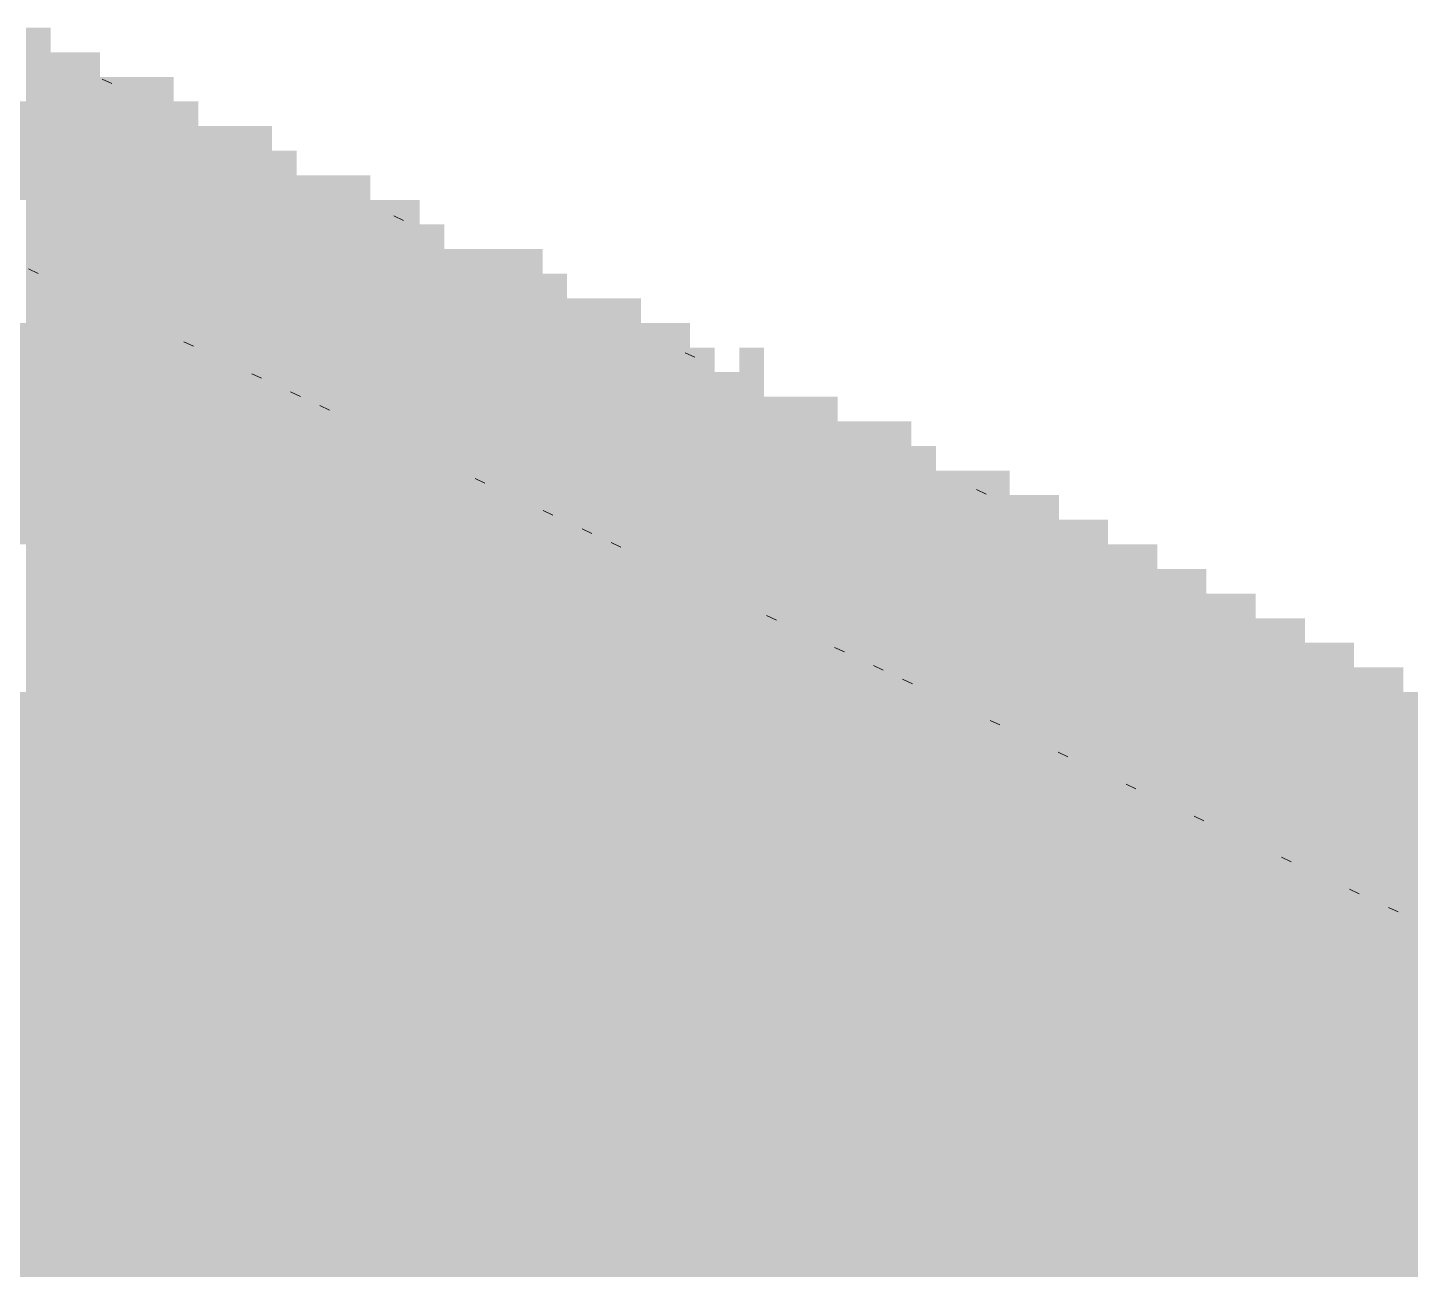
# Model space of a CAD drawing. Header units: millimetres. Extents: x 5 to 1315, y 5 to 292.
# Drawn here: x 1208.52 to 1213.94, y 95.29 to 100.16 of the extents above; entities that cross this region are included whole.
import ezdxf

# ---------------------------------------------------------------- set-up
doc = ezdxf.new("R2010")
doc.units = ezdxf.units.MM
doc.layers.add('EXISTING', color=7, linetype='Continuous')
doc.layers.add('IMAGES', color=7, linetype='Continuous')

# ---------------------------------------------------------------- blocks, each defined once
blk = doc.blocks.new('SHEET_03')
at = {"layer": 'EXISTING', "color": 250, "lineweight": 9}
for p, q in [((308.8471, 99.9405), (308.809, 99.9583)), ((309.9891, 99.4043), (309.9511, 99.4222)), ((308.5195, 99.2148), (308.5576, 99.1969)), ((309.1286, 98.9288), (309.1667, 98.911)), ((311.1312, 98.8682), (311.0931, 98.886)), ((309.3951, 98.8037), (309.4332, 98.7859)), ((309.5474, 98.7323), (309.5854, 98.7144)), ((309.6616, 98.6786), (309.6996, 98.6608)), ((310.2706, 98.3927), (310.3087, 98.3748)), ((312.2732, 98.332), (312.2351, 98.3499)), ((310.5371, 98.2676), (310.5752, 98.2497)), ((310.6894, 98.1961), (310.7275, 98.1782)), ((310.8036, 98.1425), (310.8417, 98.1246)), ((311.4127, 97.8566), (311.4507, 97.8387)), ((311.6791, 97.7315), (311.7172, 97.7136)), ((311.8314, 97.66), (311.8695, 97.6421)), ((311.9456, 97.6063), (311.9837, 97.5885)), ((312.2882, 97.4455), (312.3263, 97.4276)), ((312.5547, 97.3204), (312.5928, 97.3025)), ((312.8212, 97.1953), (312.8592, 97.1774)), ((313.0876, 97.0702), (313.1257, 97.0523)), ((313.4303, 96.9094), (313.4683, 96.8915)), ((313.6967, 96.7843), (313.7348, 96.7664)), ((313.849, 96.7128), (313.8871, 96.6949))]:
    blk.add_line(p, q, dxfattribs=at)
at = {"layer": 'IMAGES', "color": 7}
for points in [[(308.5109, 100.0632), (308.6073, 100.0632), (308.5109, 100.1596), (308.6073, 100.1596)], [(308.5109, 99.9668), (308.6073, 99.9668), (308.5109, 100.0632), (308.6073, 100.0632)], [(308.6073, 99.9668), (308.8, 99.9668), (308.6073, 100.0632), (308.8, 100.0632)], [(308.5109, 99.8704), (308.6073, 99.8704), (308.5109, 99.9668), (308.6073, 99.9668)], [(308.6073, 99.8704), (308.8, 99.8704), (308.6073, 99.9668), (308.8, 99.9668)], [(308.8, 99.8704), (308.8964, 99.8704), (308.8, 99.9668), (308.8964, 99.9668)], [(308.8964, 99.8704), (309.0891, 99.8704), (308.8964, 99.9668), (309.0891, 99.9668)], [(307.5473, 99.774), (308.8, 99.774), (307.5473, 99.8704), (308.8, 99.8704)], [(308.8, 99.774), (308.8964, 99.774), (308.8, 99.8704), (308.8964, 99.8704)], [(308.8964, 99.774), (308.9927, 99.774), (308.8964, 99.8704), (308.9927, 99.8704)], [(308.9927, 99.774), (309.0891, 99.774), (308.9927, 99.8704), (309.0891, 99.8704)], [(309.0891, 99.774), (309.1855, 99.774), (309.0891, 99.8704), (309.1855, 99.8704)], [(307.8364, 99.6776), (308.8964, 99.6776), (307.8364, 99.774), (308.8964, 99.774)], [(308.8964, 99.6776), (308.9927, 99.6776), (308.8964, 99.774), (308.9927, 99.774)], [(308.9927, 99.6776), (309.1855, 99.6776), (308.9927, 99.774), (309.1855, 99.774)], [(309.1855, 99.6776), (309.2818, 99.6776), (309.1855, 99.774), (309.2818, 99.774)], [(309.2818, 99.6776), (309.3782, 99.6776), (309.2818, 99.774), (309.3782, 99.774)], [(309.3782, 99.6776), (309.4745, 99.6776), (309.3782, 99.774), (309.4745, 99.774)], [(308.0291, 99.5812), (309.1855, 99.5812), (308.0291, 99.6776), (309.1855, 99.6776)], [(309.1855, 99.5812), (309.2818, 99.5812), (309.1855, 99.6776), (309.2818, 99.6776)], [(309.2818, 99.5812), (309.3782, 99.5812), (309.2818, 99.6776), (309.3782, 99.6776)], [(309.3782, 99.5812), (309.4745, 99.5812), (309.3782, 99.6776), (309.4745, 99.6776)], [(309.4745, 99.5812), (309.5709, 99.5812), (309.4745, 99.6776), (309.5709, 99.6776)], [(308.1255, 99.4848), (309.3782, 99.4848), (308.1255, 99.5812), (309.3782, 99.5812)], [(309.3782, 99.4848), (309.4745, 99.4848), (309.3782, 99.5812), (309.4745, 99.5812)], [(309.4745, 99.4848), (309.5709, 99.4848), (309.4745, 99.5812), (309.5709, 99.5812)], [(309.5709, 99.4848), (309.6673, 99.4848), (309.5709, 99.5812), (309.6673, 99.5812)], [(309.6673, 99.4848), (309.7636, 99.4848), (309.6673, 99.5812), (309.7636, 99.5812)], [(309.7636, 99.4848), (309.86, 99.4848), (309.7636, 99.5812), (309.86, 99.5812)], [(308.5109, 99.3884), (309.5709, 99.3884), (308.5109, 99.4848), (309.5709, 99.4848)], [(309.5709, 99.3884), (309.6673, 99.3884), (309.5709, 99.4848), (309.6673, 99.4848)], [(309.6673, 99.3884), (309.7636, 99.3884), (309.6673, 99.4848), (309.7636, 99.4848)], [(309.7636, 99.3884), (309.86, 99.3884), (309.7636, 99.4848), (309.86, 99.4848)], [(309.86, 99.3884), (309.9564, 99.3884), (309.86, 99.4848), (309.9564, 99.4848)], [(309.9564, 99.3884), (310.0527, 99.3884), (309.9564, 99.4848), (310.0527, 99.4848)], [(308.5109, 99.292), (308.6073, 99.292), (308.5109, 99.3884), (308.6073, 99.3884)], [(308.6073, 99.292), (309.7636, 99.292), (308.6073, 99.3884), (309.7636, 99.3884)], [(309.7636, 99.292), (309.86, 99.292), (309.7636, 99.3884), (309.86, 99.3884)], [(309.86, 99.292), (309.9564, 99.292), (309.86, 99.3884), (309.9564, 99.3884)], [(309.9564, 99.292), (310.0527, 99.292), (309.9564, 99.3884), (310.0527, 99.3884)], [(310.0527, 99.292), (310.1491, 99.292), (310.0527, 99.3884), (310.1491, 99.3884)], [(308.5109, 99.1956), (308.6073, 99.1956), (308.5109, 99.292), (308.6073, 99.292)], [(308.6073, 99.1956), (308.7036, 99.1956), (308.6073, 99.292), (308.7036, 99.292)], [(308.7036, 99.1956), (308.8, 99.1956), (308.7036, 99.292), (308.8, 99.292)], [(308.8, 99.1956), (309.9564, 99.1956), (308.8, 99.292), (309.9564, 99.292)], [(309.9564, 99.1956), (310.0527, 99.1956), (309.9564, 99.292), (310.0527, 99.292)], [(310.0527, 99.1956), (310.2455, 99.1956), (310.0527, 99.292), (310.2455, 99.292)], [(310.2455, 99.1956), (310.5345, 99.1956), (310.2455, 99.292), (310.5345, 99.292)], [(308.5109, 99.0992), (308.7036, 99.0992), (308.5109, 99.1956), (308.7036, 99.1956)], [(308.7036, 99.0992), (308.8, 99.0992), (308.7036, 99.1956), (308.8, 99.1956)], [(308.8, 99.0992), (308.8964, 99.0992), (308.8, 99.1956), (308.8964, 99.1956)], [(308.8964, 99.0992), (308.9927, 99.0992), (308.8964, 99.1956), (308.9927, 99.1956)], [(308.9927, 99.0992), (309.0891, 99.0992), (308.9927, 99.1956), (309.0891, 99.1956)], [(309.0891, 99.0992), (310.2455, 99.0992), (309.0891, 99.1956), (310.2455, 99.1956)], [(310.2455, 99.0992), (310.3418, 99.0992), (310.2455, 99.1956), (310.3418, 99.1956)], [(310.3418, 99.0992), (310.4382, 99.0992), (310.3418, 99.1956), (310.4382, 99.1956)], [(310.4382, 99.0992), (310.5345, 99.0992), (310.4382, 99.1956), (310.5345, 99.1956)], [(310.5345, 99.0992), (310.6309, 99.0992), (310.5345, 99.1956), (310.6309, 99.1956)], [(308.5109, 99.0028), (308.6073, 99.0028), (308.5109, 99.0992), (308.6073, 99.0992)], [(308.6073, 99.0028), (308.7036, 99.0028), (308.6073, 99.0992), (308.7036, 99.0992)], [(308.7036, 99.0028), (308.8, 99.0028), (308.7036, 99.0992), (308.8, 99.0992)], [(308.8, 99.0028), (308.8964, 99.0028), (308.8, 99.0992), (308.8964, 99.0992)], [(308.8964, 98.9064), (308.9927, 98.9064), (308.8964, 99.0992), (308.9927, 99.0992)], [(308.9927, 99.0028), (309.0891, 99.0028), (308.9927, 99.0992), (309.0891, 99.0992)], [(309.0891, 99.0028), (309.1855, 99.0028), (309.0891, 99.0992), (309.1855, 99.0992)], [(309.1855, 99.0028), (310.4382, 99.0028), (309.1855, 99.0992), (310.4382, 99.0992)], [(310.4382, 99.0028), (310.5345, 99.0028), (310.4382, 99.0992), (310.5345, 99.0992)], [(310.5345, 99.0028), (310.6309, 99.0028), (310.5345, 99.0992), (310.6309, 99.0992)], [(310.6309, 99.0028), (310.7273, 99.0028), (310.6309, 99.0992), (310.7273, 99.0992)], [(310.7273, 99.0028), (310.8236, 99.0028), (310.7273, 99.0992), (310.8236, 99.0992)], [(310.8236, 99.0028), (310.92, 99.0028), (310.8236, 99.0992), (310.92, 99.0992)], [(306.68, 98.9064), (308.8, 98.9064), (306.68, 99.0028), (308.8, 99.0028)], [(308.8, 98.9064), (308.8964, 98.9064), (308.8, 99.0028), (308.8964, 99.0028)], [(308.9927, 98.9064), (309.0891, 98.9064), (308.9927, 99.0028), (309.0891, 99.0028)], [(309.0891, 98.9064), (309.1855, 98.9064), (309.0891, 99.0028), (309.1855, 99.0028)], [(309.1855, 98.9064), (309.2818, 98.9064), (309.1855, 99.0028), (309.2818, 99.0028)], [(309.2818, 98.9064), (309.3782, 98.9064), (309.2818, 99.0028), (309.3782, 99.0028)], [(309.3782, 98.9064), (309.4745, 98.9064), (309.3782, 99.0028), (309.4745, 99.0028)], [(309.4745, 98.9064), (310.6309, 98.9064), (309.4745, 99.0028), (310.6309, 99.0028)], [(310.6309, 98.9064), (310.8236, 98.9064), (310.6309, 99.0028), (310.8236, 99.0028)], [(310.8236, 98.9064), (310.92, 98.9064), (310.8236, 99.0028), (310.92, 99.0028)], [(310.92, 98.9064), (311.0164, 98.9064), (310.92, 99.0028), (311.0164, 99.0028)], [(311.0164, 98.9064), (311.1127, 98.9064), (311.0164, 99.0028), (311.1127, 99.0028)], [(306.8727, 98.81), (308.9927, 98.81), (306.8727, 98.9064), (308.9927, 98.9064)], [(308.9927, 98.81), (309.0891, 98.81), (308.9927, 98.9064), (309.0891, 98.9064)], [(309.0891, 98.81), (309.1855, 98.81), (309.0891, 98.9064), (309.1855, 98.9064)], [(309.1855, 98.81), (309.2818, 98.81), (309.1855, 98.9064), (309.2818, 98.9064)], [(309.2818, 98.81), (309.4745, 98.81), (309.2818, 98.9064), (309.4745, 98.9064)], [(309.4745, 98.81), (309.6673, 98.81), (309.4745, 98.9064), (309.6673, 98.9064)], [(309.6673, 98.81), (310.8236, 98.81), (309.6673, 98.9064), (310.8236, 98.9064)], [(310.8236, 98.81), (310.92, 98.81), (310.8236, 98.9064), (310.92, 98.9064)], [(310.92, 98.81), (311.1127, 98.81), (310.92, 98.9064), (311.1127, 98.9064)], [(311.1127, 98.81), (311.2091, 98.81), (311.1127, 98.9064), (311.2091, 98.9064)], [(311.3055, 98.81), (311.4018, 98.81), (311.3055, 98.9064), (311.4018, 98.9064)], [(307.1618, 98.7136), (309.2818, 98.7136), (307.1618, 98.81), (309.2818, 98.81)], [(309.2818, 98.7136), (309.3782, 98.7136), (309.2818, 98.81), (309.3782, 98.81)], [(309.3782, 98.7136), (309.4745, 98.7136), (309.3782, 98.81), (309.4745, 98.81)], [(309.4745, 98.6172), (309.5709, 98.6172), (309.4745, 98.81), (309.5709, 98.81)], [(309.5709, 98.7136), (309.6673, 98.7136), (309.5709, 98.81), (309.6673, 98.81)], [(309.6673, 98.7136), (309.7636, 98.7136), (309.6673, 98.81), (309.7636, 98.81)], [(309.7636, 98.7136), (309.86, 98.7136), (309.7636, 98.81), (309.86, 98.81)], [(309.86, 98.7136), (310.92, 98.7136), (309.86, 98.81), (310.92, 98.81)], [(310.92, 98.7136), (311.0164, 98.7136), (310.92, 98.81), (311.0164, 98.81)], [(311.0164, 98.7136), (311.1127, 98.7136), (311.0164, 98.81), (311.1127, 98.81)], [(311.1127, 98.7136), (311.3055, 98.7136), (311.1127, 98.81), (311.3055, 98.81)], [(311.3055, 98.7136), (311.4018, 98.7136), (311.3055, 98.81), (311.4018, 98.81)], [(307.3545, 98.6172), (309.3782, 98.6172), (307.3545, 98.7136), (309.3782, 98.7136)], [(309.3782, 98.6172), (309.4745, 98.6172), (309.3782, 98.7136), (309.4745, 98.7136)], [(309.5709, 98.6172), (309.6673, 98.6172), (309.5709, 98.7136), (309.6673, 98.7136)], [(309.6673, 98.5208), (309.7636, 98.5208), (309.6673, 98.7136), (309.7636, 98.7136)], [(309.7636, 98.6172), (309.86, 98.6172), (309.7636, 98.7136), (309.86, 98.7136)], [(309.86, 98.6172), (309.9564, 98.6172), (309.86, 98.7136), (309.9564, 98.7136)], [(309.9564, 98.6172), (310.0527, 98.6172), (309.9564, 98.7136), (310.0527, 98.7136)], [(310.0527, 98.6172), (311.3055, 98.6172), (310.0527, 98.7136), (311.3055, 98.7136)], [(311.3055, 98.6172), (311.4018, 98.6172), (311.3055, 98.7136), (311.4018, 98.7136)], [(311.4018, 98.6172), (311.4982, 98.6172), (311.4018, 98.7136), (311.4982, 98.7136)], [(311.4982, 98.6172), (311.5945, 98.6172), (311.4982, 98.7136), (311.5945, 98.7136)], [(311.5945, 98.6172), (311.6909, 98.6172), (311.5945, 98.7136), (311.6909, 98.7136)], [(307.5473, 98.5208), (309.6673, 98.5208), (307.5473, 98.6172), (309.6673, 98.6172)], [(309.7636, 98.5208), (309.9564, 98.5208), (309.7636, 98.6172), (309.9564, 98.6172)], [(309.9564, 98.5208), (310.0527, 98.5208), (309.9564, 98.6172), (310.0527, 98.6172)], [(310.0527, 98.5208), (310.1491, 98.5208), (310.0527, 98.6172), (310.1491, 98.6172)], [(310.1491, 98.5208), (310.3418, 98.5208), (310.1491, 98.6172), (310.3418, 98.6172)], [(310.3418, 98.5208), (311.4018, 98.5208), (310.3418, 98.6172), (311.4018, 98.6172)], [(311.4018, 98.5208), (311.6909, 98.5208), (311.4018, 98.6172), (311.6909, 98.6172)], [(311.6909, 98.5208), (311.7873, 98.5208), (311.6909, 98.6172), (311.7873, 98.6172)], [(311.7873, 98.5208), (311.98, 98.5208), (311.7873, 98.6172), (311.98, 98.6172)], [(307.6436, 98.4244), (309.7636, 98.4244), (307.6436, 98.5208), (309.7636, 98.5208)], [(309.7636, 98.4244), (309.86, 98.4244), (309.7636, 98.5208), (309.86, 98.5208)], [(309.86, 98.4244), (309.9564, 98.4244), (309.86, 98.5208), (309.9564, 98.5208)], [(309.9564, 98.4244), (310.0527, 98.4244), (309.9564, 98.5208), (310.0527, 98.5208)], [(310.0527, 98.4244), (310.1491, 98.4244), (310.0527, 98.5208), (310.1491, 98.5208)], [(310.1491, 98.4244), (310.2455, 98.4244), (310.1491, 98.5208), (310.2455, 98.5208)], [(310.2455, 98.4244), (310.3418, 98.4244), (310.2455, 98.5208), (310.3418, 98.5208)], [(310.3418, 98.4244), (310.4382, 98.4244), (310.3418, 98.5208), (310.4382, 98.5208)], [(310.4382, 98.4244), (311.6909, 98.4244), (310.4382, 98.5208), (311.6909, 98.5208)], [(311.6909, 98.4244), (311.7873, 98.4244), (311.6909, 98.5208), (311.7873, 98.5208)], [(311.7873, 98.4244), (311.8836, 98.4244), (311.7873, 98.5208), (311.8836, 98.5208)], [(311.8836, 98.4244), (311.98, 98.4244), (311.8836, 98.5208), (311.98, 98.5208)], [(311.98, 98.4244), (312.0764, 98.4244), (311.98, 98.5208), (312.0764, 98.5208)], [(308.0291, 98.328), (310.0527, 98.328), (308.0291, 98.4244), (310.0527, 98.4244)], [(310.0527, 98.328), (310.1491, 98.328), (310.0527, 98.4244), (310.1491, 98.4244)], [(310.1491, 98.328), (310.3418, 98.328), (310.1491, 98.4244), (310.3418, 98.4244)], [(310.3418, 98.328), (310.4382, 98.328), (310.3418, 98.4244), (310.4382, 98.4244)], [(310.4382, 98.328), (310.5345, 98.328), (310.4382, 98.4244), (310.5345, 98.4244)], [(310.5345, 98.328), (310.6309, 98.328), (310.5345, 98.4244), (310.6309, 98.4244)], [(310.6309, 98.328), (311.7873, 98.328), (310.6309, 98.4244), (311.7873, 98.4244)], [(311.7873, 98.328), (311.8836, 98.328), (311.7873, 98.4244), (311.8836, 98.4244)], [(311.8836, 98.328), (312.0764, 98.328), (311.8836, 98.4244), (312.0764, 98.4244)], [(312.0764, 98.328), (312.1727, 98.328), (312.0764, 98.4244), (312.1727, 98.4244)], [(312.1727, 98.328), (312.3655, 98.328), (312.1727, 98.4244), (312.3655, 98.4244)], [(308.1255, 98.2316), (310.2455, 98.2316), (308.1255, 98.328), (310.2455, 98.328)], [(310.2455, 98.2316), (310.3418, 98.2316), (310.2455, 98.328), (310.3418, 98.328)], [(310.3418, 98.2316), (310.4382, 98.2316), (310.3418, 98.328), (310.4382, 98.328)], [(310.4382, 98.2316), (310.5345, 98.2316), (310.4382, 98.328), (310.5345, 98.328)], [(310.5345, 98.2316), (310.6309, 98.2316), (310.5345, 98.328), (310.6309, 98.328)], [(310.6309, 98.2316), (310.7273, 98.2316), (310.6309, 98.328), (310.7273, 98.328)], [(310.7273, 98.2316), (310.8236, 98.2316), (310.7273, 98.328), (310.8236, 98.328)], [(310.8236, 98.2316), (310.92, 98.2316), (310.8236, 98.328), (310.92, 98.328)], [(310.92, 98.2316), (312.0764, 98.2316), (310.92, 98.328), (312.0764, 98.328)], [(312.0764, 98.2316), (312.1727, 98.2316), (312.0764, 98.328), (312.1727, 98.328)], [(312.1727, 98.2316), (312.3655, 98.2316), (312.1727, 98.328), (312.3655, 98.328)], [(312.3655, 98.2316), (312.4618, 98.2316), (312.3655, 98.328), (312.4618, 98.328)], [(312.4618, 98.2316), (312.5582, 98.2316), (312.4618, 98.328), (312.5582, 98.328)], [(308.4145, 98.1352), (310.4382, 98.1352), (308.4145, 98.2316), (310.4382, 98.2316)], [(310.4382, 98.1352), (310.5345, 98.1352), (310.4382, 98.2316), (310.5345, 98.2316)], [(310.5345, 98.1352), (310.7273, 98.1352), (310.5345, 98.2316), (310.7273, 98.2316)], [(310.7273, 98.1352), (310.8236, 98.1352), (310.7273, 98.2316), (310.8236, 98.2316)], [(310.8236, 98.1352), (310.92, 98.1352), (310.8236, 98.2316), (310.92, 98.2316)], [(310.92, 98.1352), (311.0164, 98.1352), (310.92, 98.2316), (311.0164, 98.2316)], [(311.0164, 98.1352), (312.1727, 98.1352), (311.0164, 98.2316), (312.1727, 98.2316)], [(312.1727, 98.1352), (312.3655, 98.1352), (312.1727, 98.2316), (312.3655, 98.2316)], [(312.3655, 98.1352), (312.4618, 98.1352), (312.3655, 98.2316), (312.4618, 98.2316)], [(312.4618, 98.1352), (312.5582, 98.1352), (312.4618, 98.2316), (312.5582, 98.2316)], [(312.5582, 98.1352), (312.7509, 98.1352), (312.5582, 98.2316), (312.7509, 98.2316)], [(308.5109, 98.0387), (310.6309, 98.0387), (308.5109, 98.1352), (310.6309, 98.1352)], [(310.6309, 98.0387), (310.7273, 98.0387), (310.6309, 98.1352), (310.7273, 98.1352)], [(310.7273, 98.0387), (310.92, 98.0387), (310.7273, 98.1352), (310.92, 98.1352)], [(310.92, 97.9423), (311.0164, 97.9423), (310.92, 98.1352), (311.0164, 98.1352)], [(311.0164, 98.0387), (311.1127, 98.0387), (311.0164, 98.1352), (311.1127, 98.1352)], [(311.1127, 98.0387), (311.2091, 98.0387), (311.1127, 98.1352), (311.2091, 98.1352)], [(311.2091, 98.0387), (311.3055, 98.0387), (311.2091, 98.1352), (311.3055, 98.1352)], [(311.3055, 98.0387), (312.4618, 98.0387), (311.3055, 98.1352), (312.4618, 98.1352)], [(312.4618, 98.0387), (312.5582, 98.0387), (312.4618, 98.1352), (312.5582, 98.1352)], [(312.5582, 98.0387), (312.6545, 98.0387), (312.5582, 98.1352), (312.6545, 98.1352)], [(312.6545, 98.0387), (312.7509, 98.0387), (312.6545, 98.1352), (312.7509, 98.1352)], [(312.7509, 98.0387), (312.8473, 98.0387), (312.7509, 98.1352), (312.8473, 98.1352)], [(312.8473, 98.0387), (312.9436, 98.0387), (312.8473, 98.1352), (312.9436, 98.1352)], [(308.5109, 97.9423), (308.6073, 97.9423), (308.5109, 98.0387), (308.6073, 98.0387)], [(308.6073, 97.9423), (308.7036, 97.9423), (308.6073, 98.0387), (308.7036, 98.0387)], [(308.7036, 97.9423), (308.8, 97.9423), (308.7036, 98.0387), (308.8, 98.0387)], [(308.8, 97.9423), (310.92, 97.9423), (308.8, 98.0387), (310.92, 98.0387)], [(311.0164, 97.9423), (311.1127, 97.9423), (311.0164, 98.0387), (311.1127, 98.0387)], [(311.1127, 97.9423), (311.2091, 97.9423), (311.1127, 98.0387), (311.2091, 98.0387)], [(311.2091, 97.9423), (311.3055, 97.9423), (311.2091, 98.0387), (311.3055, 98.0387)], [(311.3055, 97.9423), (311.4982, 97.9423), (311.3055, 98.0387), (311.4982, 98.0387)], [(311.4982, 97.9423), (312.6545, 97.9423), (311.4982, 98.0387), (312.6545, 98.0387)], [(312.6545, 97.9423), (312.7509, 97.9423), (312.6545, 98.0387), (312.7509, 98.0387)], [(312.7509, 97.9423), (312.8473, 97.9423), (312.7509, 98.0387), (312.8473, 98.0387)], [(312.8473, 97.9423), (312.9436, 97.9423), (312.8473, 98.0387), (312.9436, 98.0387)], [(312.9436, 97.9423), (313.04, 97.9423), (312.9436, 98.0387), (313.04, 98.0387)], [(313.04, 97.9423), (313.1364, 97.9423), (313.04, 98.0387), (313.1364, 98.0387)], [(308.5109, 97.7495), (308.6073, 97.7495), (308.5109, 97.9423), (308.6073, 97.9423)], [(308.6073, 97.8459), (308.7036, 97.8459), (308.6073, 97.9423), (308.7036, 97.9423)], [(308.7036, 97.7495), (308.8, 97.7495), (308.7036, 97.9423), (308.8, 97.9423)], [(308.8, 97.8459), (308.8964, 97.8459), (308.8, 97.9423), (308.8964, 97.9423)], [(308.8964, 97.8459), (311.1127, 97.8459), (308.8964, 97.9423), (311.1127, 97.9423)], [(311.1127, 97.8459), (311.2091, 97.8459), (311.1127, 97.9423), (311.2091, 97.9423)], [(311.2091, 97.8459), (311.4018, 97.8459), (311.2091, 97.9423), (311.4018, 97.9423)], [(311.4018, 97.8459), (311.4982, 97.8459), (311.4018, 97.9423), (311.4982, 97.9423)], [(311.4982, 97.8459), (311.5945, 97.8459), (311.4982, 97.9423), (311.5945, 97.9423)], [(311.5945, 97.8459), (311.6909, 97.8459), (311.5945, 97.9423), (311.6909, 97.9423)], [(311.6909, 97.8459), (312.8473, 97.8459), (311.6909, 97.9423), (312.8473, 97.9423)], [(312.8473, 97.8459), (312.9436, 97.8459), (312.8473, 97.9423), (312.9436, 97.9423)], [(312.9436, 97.8459), (313.04, 97.8459), (312.9436, 97.9423), (313.04, 97.9423)], [(313.04, 97.8459), (313.1364, 97.8459), (313.04, 97.9423), (313.1364, 97.9423)], [(313.1364, 97.8459), (313.2327, 97.8459), (313.1364, 97.9423), (313.2327, 97.9423)], [(313.2327, 97.8459), (313.3291, 97.8459), (313.2327, 97.9423), (313.3291, 97.9423)], [(308.6073, 97.7495), (308.7036, 97.7495), (308.6073, 97.8459), (308.7036, 97.8459)], [(308.8, 97.7495), (308.8964, 97.7495), (308.8, 97.8459), (308.8964, 97.8459)], [(308.8964, 97.7495), (309.0891, 97.7495), (308.8964, 97.8459), (309.0891, 97.8459)], [(309.0891, 97.7495), (309.1855, 97.7495), (309.0891, 97.8459), (309.1855, 97.8459)], [(309.1855, 97.7495), (311.3055, 97.7495), (309.1855, 97.8459), (311.3055, 97.8459)], [(311.3055, 97.7495), (311.4018, 97.7495), (311.3055, 97.8459), (311.4018, 97.8459)], [(311.4018, 97.7495), (311.4982, 97.7495), (311.4018, 97.8459), (311.4982, 97.8459)], [(311.4982, 97.7495), (311.5945, 97.7495), (311.4982, 97.8459), (311.5945, 97.8459)], [(311.5945, 97.7495), (311.6909, 97.7495), (311.5945, 97.8459), (311.6909, 97.8459)], [(311.6909, 97.7495), (311.7873, 97.7495), (311.6909, 97.8459), (311.7873, 97.8459)], [(311.7873, 97.7495), (311.8836, 97.7495), (311.7873, 97.8459), (311.8836, 97.8459)], [(311.8836, 97.7495), (311.98, 97.7495), (311.8836, 97.8459), (311.98, 97.8459)], [(311.98, 97.7495), (313.04, 97.7495), (311.98, 97.8459), (313.04, 97.8459)], [(313.04, 97.7495), (313.1364, 97.7495), (313.04, 97.8459), (313.1364, 97.8459)], [(313.1364, 97.7495), (313.2327, 97.7495), (313.1364, 97.8459), (313.2327, 97.8459)], [(313.2327, 97.7495), (313.3291, 97.7495), (313.2327, 97.8459), (313.3291, 97.8459)], [(313.3291, 97.7495), (313.4255, 97.7495), (313.3291, 97.8459), (313.4255, 97.8459)], [(313.4255, 97.7495), (313.5218, 97.7495), (313.4255, 97.8459), (313.5218, 97.8459)], [(308.5109, 97.5567), (308.6073, 97.5567), (308.5109, 97.7495), (308.6073, 97.7495)], [(308.6073, 97.5567), (308.7036, 97.5567), (308.6073, 97.7495), (308.7036, 97.7495)], [(308.7036, 97.5567), (308.8, 97.5567), (308.7036, 97.7495), (308.8, 97.7495)], [(308.8, 97.6531), (308.9927, 97.6531), (308.8, 97.7495), (308.9927, 97.7495)], [(308.9927, 97.6531), (309.0891, 97.6531), (308.9927, 97.7495), (309.0891, 97.7495)], [(309.0891, 97.6531), (309.1855, 97.6531), (309.0891, 97.7495), (309.1855, 97.7495)], [(309.1855, 97.6531), (309.2818, 97.6531), (309.1855, 97.7495), (309.2818, 97.7495)], [(309.2818, 97.6531), (309.3782, 97.6531), (309.2818, 97.7495), (309.3782, 97.7495)], [(309.3782, 97.6531), (311.4982, 97.6531), (309.3782, 97.7495), (311.4982, 97.7495)], [(311.4982, 97.6531), (311.5945, 97.6531), (311.4982, 97.7495), (311.5945, 97.7495)], [(311.5945, 97.6531), (311.6909, 97.6531), (311.5945, 97.7495), (311.6909, 97.7495)], [(311.6909, 97.6531), (311.7873, 97.6531), (311.6909, 97.7495), (311.7873, 97.7495)], [(311.7873, 97.6531), (311.98, 97.6531), (311.7873, 97.7495), (311.98, 97.7495)], [(311.98, 97.6531), (312.0764, 97.6531), (311.98, 97.7495), (312.0764, 97.7495)], [(312.0764, 97.6531), (313.2327, 97.6531), (312.0764, 97.7495), (313.2327, 97.7495)], [(313.2327, 97.6531), (313.3291, 97.6531), (313.2327, 97.7495), (313.3291, 97.7495)], [(313.3291, 97.6531), (313.4255, 97.6531), (313.3291, 97.7495), (313.4255, 97.7495)], [(313.4255, 97.6531), (313.5218, 97.6531), (313.4255, 97.7495), (313.5218, 97.7495)], [(313.5218, 97.6531), (313.6182, 97.6531), (313.5218, 97.7495), (313.6182, 97.7495)], [(313.6182, 97.6531), (313.7145, 97.6531), (313.6182, 97.7495), (313.7145, 97.7495)], [(308.8, 97.5567), (308.8964, 97.5567), (308.8, 97.6531), (308.8964, 97.6531)], [(308.8964, 97.5567), (308.9927, 97.5567), (308.8964, 97.6531), (308.9927, 97.6531)], [(308.9927, 97.5567), (309.0891, 97.5567), (308.9927, 97.6531), (309.0891, 97.6531)], [(309.0891, 97.5567), (309.3782, 97.5567), (309.0891, 97.6531), (309.3782, 97.6531)], [(309.3782, 97.5567), (309.4745, 97.5567), (309.3782, 97.6531), (309.4745, 97.6531)], [(309.4745, 97.5567), (309.5709, 97.5567), (309.4745, 97.6531), (309.5709, 97.6531)], [(309.5709, 97.5567), (311.6909, 97.5567), (309.5709, 97.6531), (311.6909, 97.6531)], [(311.6909, 97.5567), (311.7873, 97.5567), (311.6909, 97.6531), (311.7873, 97.6531)], [(311.7873, 97.5567), (311.8836, 97.5567), (311.7873, 97.6531), (311.8836, 97.6531)], [(311.8836, 97.5567), (311.98, 97.5567), (311.8836, 97.6531), (311.98, 97.6531)], [(311.98, 97.5567), (312.0764, 97.5567), (311.98, 97.6531), (312.0764, 97.6531)], [(312.0764, 97.5567), (312.1727, 97.5567), (312.0764, 97.6531), (312.1727, 97.6531)], [(312.1727, 97.5567), (312.2691, 97.5567), (312.1727, 97.6531), (312.2691, 97.6531)], [(312.2691, 97.5567), (313.5218, 97.5567), (312.2691, 97.6531), (313.5218, 97.6531)], [(313.5218, 97.5567), (313.6182, 97.5567), (313.5218, 97.6531), (313.6182, 97.6531)], [(313.6182, 97.5567), (313.7145, 97.5567), (313.6182, 97.6531), (313.7145, 97.6531)], [(313.7145, 97.5567), (313.9073, 97.5567), (313.7145, 97.6531), (313.9073, 97.6531)], [(302.9218, 97.4603), (308.6073, 97.4603), (302.9218, 97.5567), (308.6073, 97.5567)], [(308.6073, 97.4603), (308.7036, 97.4603), (308.6073, 97.5567), (308.7036, 97.5567)], [(308.7036, 97.4603), (308.8, 97.4603), (308.7036, 97.5567), (308.8, 97.5567)], [(308.8, 97.4603), (308.9927, 97.4603), (308.8, 97.5567), (308.9927, 97.5567)], [(308.9927, 97.3639), (309.2818, 97.3639), (308.9927, 97.5567), (309.2818, 97.5567)], [(309.2818, 97.4603), (309.3782, 97.4603), (309.2818, 97.5567), (309.3782, 97.5567)], [(309.3782, 97.4603), (309.4745, 97.4603), (309.3782, 97.5567), (309.4745, 97.5567)], [(309.4745, 97.4603), (309.5709, 97.4603), (309.4745, 97.5567), (309.5709, 97.5567)], [(309.5709, 97.4603), (309.6673, 97.4603), (309.5709, 97.5567), (309.6673, 97.5567)], [(309.6673, 97.4603), (309.7636, 97.4603), (309.6673, 97.5567), (309.7636, 97.5567)], [(309.7636, 97.4603), (311.7873, 97.4603), (309.7636, 97.5567), (311.7873, 97.5567)], [(311.7873, 97.4603), (311.8836, 97.4603), (311.7873, 97.5567), (311.8836, 97.5567)], [(311.8836, 97.4603), (311.98, 97.4603), (311.8836, 97.5567), (311.98, 97.5567)], [(311.98, 97.4603), (312.0764, 97.4603), (311.98, 97.5567), (312.0764, 97.5567)], [(312.0764, 97.4603), (312.1727, 97.4603), (312.0764, 97.5567), (312.1727, 97.5567)], [(312.1727, 97.4603), (312.2691, 97.4603), (312.1727, 97.5567), (312.2691, 97.5567)], [(312.2691, 97.4603), (312.3655, 97.4603), (312.2691, 97.5567), (312.3655, 97.5567)], [(312.3655, 97.4603), (312.4618, 97.4603), (312.3655, 97.5567), (312.4618, 97.5567)], [(312.4618, 97.4603), (313.7145, 97.4603), (312.4618, 97.5567), (313.7145, 97.5567)], [(313.7145, 97.4603), (313.8109, 97.4603), (313.7145, 97.5567), (313.8109, 97.5567)], [(313.8109, 97.4603), (313.9073, 97.4603), (313.8109, 97.5567), (313.9073, 97.5567)], [(313.9073, 97.3639), (314.0036, 97.3639), (313.9073, 97.5567), (314.0036, 97.5567)], [(303.1145, 97.3639), (308.8964, 97.3639), (303.1145, 97.4603), (308.8964, 97.4603)], [(308.8964, 97.3639), (308.9927, 97.3639), (308.8964, 97.4603), (308.9927, 97.4603)], [(309.2818, 97.3639), (309.3782, 97.3639), (309.2818, 97.4603), (309.3782, 97.4603)], [(309.3782, 97.3639), (309.6673, 97.3639), (309.3782, 97.4603), (309.6673, 97.4603)], [(309.6673, 97.3639), (309.7636, 97.3639), (309.6673, 97.4603), (309.7636, 97.4603)], [(309.7636, 97.3639), (309.86, 97.3639), (309.7636, 97.4603), (309.86, 97.4603)], [(309.86, 97.3639), (309.9564, 97.3639), (309.86, 97.4603), (309.9564, 97.4603)], [(309.9564, 97.3639), (312.0764, 97.3639), (309.9564, 97.4603), (312.0764, 97.4603)], [(312.0764, 97.3639), (312.1727, 97.3639), (312.0764, 97.4603), (312.1727, 97.4603)], [(312.1727, 97.3639), (312.3655, 97.3639), (312.1727, 97.4603), (312.3655, 97.4603)], [(312.3655, 97.3639), (312.4618, 97.3639), (312.3655, 97.4603), (312.4618, 97.4603)], [(312.4618, 97.3639), (312.6545, 97.3639), (312.4618, 97.4603), (312.6545, 97.4603)], [(312.6545, 97.3639), (313.9073, 97.3639), (312.6545, 97.4603), (313.9073, 97.4603)], [(303.3073, 97.2675), (309.2818, 97.2675), (303.3073, 97.3639), (309.2818, 97.3639)], [(309.2818, 97.2675), (309.3782, 97.2675), (309.2818, 97.3639), (309.3782, 97.3639)], [(309.3782, 97.2675), (309.4745, 97.2675), (309.3782, 97.3639), (309.4745, 97.3639)], [(309.4745, 97.2675), (309.5709, 97.2675), (309.4745, 97.3639), (309.5709, 97.3639)], [(309.5709, 97.2675), (309.6673, 97.2675), (309.5709, 97.3639), (309.6673, 97.3639)], [(309.6673, 97.2675), (309.7636, 97.2675), (309.6673, 97.3639), (309.7636, 97.3639)], [(309.7636, 97.2675), (309.86, 97.2675), (309.7636, 97.3639), (309.86, 97.3639)], [(309.86, 97.2675), (310.0527, 97.2675), (309.86, 97.3639), (310.0527, 97.3639)], [(310.0527, 97.2675), (310.1491, 97.2675), (310.0527, 97.3639), (310.1491, 97.3639)], [(310.1491, 97.2675), (310.2455, 97.2675), (310.1491, 97.3639), (310.2455, 97.3639)], [(310.2455, 97.2675), (312.2691, 97.2675), (310.2455, 97.3639), (312.2691, 97.3639)], [(312.2691, 97.2675), (312.3655, 97.2675), (312.2691, 97.3639), (312.3655, 97.3639)], [(312.3655, 97.2675), (312.4618, 97.2675), (312.3655, 97.3639), (312.4618, 97.3639)], [(312.4618, 97.2675), (312.5582, 97.2675), (312.4618, 97.3639), (312.5582, 97.3639)], [(312.5582, 97.1711), (312.6545, 97.1711), (312.5582, 97.3639), (312.6545, 97.3639)], [(312.6545, 97.2675), (312.7509, 97.2675), (312.6545, 97.3639), (312.7509, 97.3639)], [(312.7509, 97.2675), (312.8473, 97.2675), (312.7509, 97.3639), (312.8473, 97.3639)], [(312.8473, 97.2675), (312.9436, 97.2675), (312.8473, 97.3639), (312.9436, 97.3639)], [(312.9436, 97.2675), (314.1, 97.2675), (312.9436, 97.3639), (314.1, 97.3639)], [(303.5, 97.1711), (309.2818, 97.1711), (303.5, 97.2675), (309.2818, 97.2675)], [(309.2818, 97.1711), (309.3782, 97.1711), (309.2818, 97.2675), (309.3782, 97.2675)], [(309.3782, 97.1711), (309.9564, 97.1711), (309.3782, 97.2675), (309.9564, 97.2675)], [(309.9564, 97.1711), (310.1491, 97.1711), (309.9564, 97.2675), (310.1491, 97.2675)], [(310.1491, 97.1711), (310.2455, 97.1711), (310.1491, 97.2675), (310.2455, 97.2675)], [(310.2455, 97.1711), (310.3418, 97.1711), (310.2455, 97.2675), (310.3418, 97.2675)], [(310.3418, 97.1711), (310.4382, 97.1711), (310.3418, 97.2675), (310.4382, 97.2675)], [(310.4382, 97.1711), (312.5582, 97.1711), (310.4382, 97.2675), (312.5582, 97.2675)], [(312.6545, 97.1711), (312.7509, 97.1711), (312.6545, 97.2675), (312.7509, 97.2675)], [(312.7509, 97.1711), (312.8473, 97.1711), (312.7509, 97.2675), (312.8473, 97.2675)], [(312.8473, 97.1711), (312.9436, 97.1711), (312.8473, 97.2675), (312.9436, 97.2675)], [(312.9436, 97.1711), (313.2327, 97.1711), (312.9436, 97.2675), (313.2327, 97.2675)], [(313.2327, 97.1711), (314.1964, 97.1711), (313.2327, 97.2675), (314.1964, 97.2675)], [(303.6927, 97.0747), (309.9564, 97.0747), (303.6927, 97.1711), (309.9564, 97.1711)], [(309.9564, 97.0747), (310.1491, 97.0747), (309.9564, 97.1711), (310.1491, 97.1711)], [(310.1491, 97.0747), (310.2455, 97.0747), (310.1491, 97.1711), (310.2455, 97.1711)], [(310.2455, 97.0747), (310.3418, 97.0747), (310.2455, 97.1711), (310.3418, 97.1711)], [(310.3418, 97.0747), (310.4382, 97.0747), (310.3418, 97.1711), (310.4382, 97.1711)], [(310.4382, 97.0747), (310.5345, 97.0747), (310.4382, 97.1711), (310.5345, 97.1711)], [(310.5345, 97.0747), (310.6309, 97.0747), (310.5345, 97.1711), (310.6309, 97.1711)], [(310.6309, 97.0747), (312.6545, 97.0747), (310.6309, 97.1711), (312.6545, 97.1711)], [(312.6545, 97.0747), (312.7509, 97.0747), (312.6545, 97.1711), (312.7509, 97.1711)], [(312.7509, 97.0747), (312.8473, 97.0747), (312.7509, 97.1711), (312.8473, 97.1711)], [(312.8473, 97.0747), (312.9436, 97.0747), (312.8473, 97.1711), (312.9436, 97.1711)], [(312.9436, 97.0747), (313.04, 97.0747), (312.9436, 97.1711), (313.04, 97.1711)], [(313.04, 97.0747), (313.1364, 97.0747), (313.04, 97.1711), (313.1364, 97.1711)], [(313.1364, 97.0747), (313.2327, 97.0747), (313.1364, 97.1711), (313.2327, 97.1711)], [(313.2327, 97.0747), (313.3291, 97.0747), (313.2327, 97.1711), (313.3291, 97.1711)], [(313.3291, 97.0747), (314.5818, 97.0747), (313.3291, 97.1711), (314.5818, 97.1711)], [(303.9818, 96.9783), (309.86, 96.9783), (303.9818, 97.0747), (309.86, 97.0747)], [(309.86, 96.9783), (309.9564, 96.9783), (309.86, 97.0747), (309.9564, 97.0747)], [(309.9564, 96.9783), (310.0527, 96.9783), (309.9564, 97.0747), (310.0527, 97.0747)], [(310.0527, 96.9783), (310.1491, 96.9783), (310.0527, 97.0747), (310.1491, 97.0747)], [(310.1491, 96.9783), (310.2455, 96.9783), (310.1491, 97.0747), (310.2455, 97.0747)], [(310.2455, 96.9783), (310.6309, 96.9783), (310.2455, 97.0747), (310.6309, 97.0747)], [(310.6309, 96.9783), (310.7273, 96.9783), (310.6309, 97.0747), (310.7273, 97.0747)], [(310.7273, 96.9783), (310.8236, 96.9783), (310.7273, 97.0747), (310.8236, 97.0747)], [(310.8236, 96.9783), (312.9436, 96.9783), (310.8236, 97.0747), (312.9436, 97.0747)], [(312.9436, 96.9783), (313.04, 96.9783), (312.9436, 97.0747), (313.04, 97.0747)], [(313.04, 96.9783), (313.2327, 96.9783), (313.04, 97.0747), (313.2327, 97.0747)], [(313.2327, 96.9783), (313.3291, 96.9783), (313.2327, 97.0747), (313.3291, 97.0747)], [(313.3291, 96.9783), (313.4255, 96.9783), (313.3291, 97.0747), (313.4255, 97.0747)], [(313.4255, 96.9783), (314.6782, 96.9783), (313.4255, 97.0747), (314.6782, 97.0747)], [(304.1745, 96.8819), (309.9564, 96.8819), (304.1745, 96.9783), (309.9564, 96.9783)], [(309.9564, 96.8819), (310.0527, 96.8819), (309.9564, 96.9783), (310.0527, 96.9783)], [(310.0527, 96.8819), (310.1491, 96.8819), (310.0527, 96.9783), (310.1491, 96.9783)], [(310.1491, 96.8819), (310.5345, 96.8819), (310.1491, 96.9783), (310.5345, 96.9783)], [(310.5345, 96.8819), (310.6309, 96.8819), (310.5345, 96.9783), (310.6309, 96.9783)], [(310.6309, 96.8819), (310.7273, 96.8819), (310.6309, 96.9783), (310.7273, 96.9783)], [(310.7273, 96.8819), (310.8236, 96.8819), (310.7273, 96.9783), (310.8236, 96.9783)], [(310.8236, 96.8819), (310.92, 96.8819), (310.8236, 96.9783), (310.92, 96.9783)], [(310.92, 96.8819), (311.0164, 96.8819), (310.92, 96.9783), (311.0164, 96.9783)], [(311.0164, 96.8819), (311.1127, 96.8819), (311.0164, 96.9783), (311.1127, 96.9783)], [(311.1127, 96.8819), (313.1364, 96.8819), (311.1127, 96.9783), (313.1364, 96.9783)], [(313.1364, 96.8819), (313.2327, 96.8819), (313.1364, 96.9783), (313.2327, 96.9783)], [(313.2327, 96.8819), (313.4255, 96.8819), (313.2327, 96.9783), (313.4255, 96.9783)], [(313.4255, 96.8819), (313.5218, 96.8819), (313.4255, 96.9783), (313.5218, 96.9783)], [(313.5218, 96.8819), (313.6182, 96.8819), (313.5218, 96.9783), (313.6182, 96.9783)], [(313.6182, 96.8819), (313.7145, 96.8819), (313.6182, 96.9783), (313.7145, 96.9783)], [(313.7145, 96.8819), (313.8109, 96.8819), (313.7145, 96.9783), (313.8109, 96.9783)], [(313.8109, 96.8819), (314.9673, 96.8819), (313.8109, 96.9783), (314.9673, 96.9783)], [(304.2709, 96.7855), (310.4382, 96.7855), (304.2709, 96.8819), (310.4382, 96.8819)], [(310.4382, 96.6891), (310.5345, 96.6891), (310.4382, 96.8819), (310.5345, 96.8819)], [(310.5345, 96.6891), (310.6309, 96.6891), (310.5345, 96.8819), (310.6309, 96.8819)], [(310.6309, 96.6891), (310.7273, 96.6891), (310.6309, 96.8819), (310.7273, 96.8819)], [(310.7273, 96.7855), (310.92, 96.7855), (310.7273, 96.8819), (310.92, 96.8819)], [(310.92, 96.7855), (311.0164, 96.7855), (310.92, 96.8819), (311.0164, 96.8819)], [(311.0164, 96.7855), (311.1127, 96.7855), (311.0164, 96.8819), (311.1127, 96.8819)], [(311.1127, 96.7855), (311.2091, 96.7855), (311.1127, 96.8819), (311.2091, 96.8819)], [(311.2091, 96.7855), (311.3055, 96.7855), (311.2091, 96.8819), (311.3055, 96.8819)], [(311.3055, 96.7855), (313.2327, 96.7855), (311.3055, 96.8819), (313.2327, 96.8819)], [(313.2327, 96.7855), (313.3291, 96.7855), (313.2327, 96.8819), (313.3291, 96.8819)], [(313.3291, 96.7855), (313.4255, 96.7855), (313.3291, 96.8819), (313.4255, 96.8819)], [(313.4255, 96.7855), (313.5218, 96.7855), (313.4255, 96.8819), (313.5218, 96.8819)], [(313.5218, 96.7855), (313.6182, 96.7855), (313.5218, 96.8819), (313.6182, 96.8819)], [(313.6182, 96.7855), (313.7145, 96.7855), (313.6182, 96.8819), (313.7145, 96.8819)], [(313.7145, 96.7855), (313.8109, 96.7855), (313.7145, 96.8819), (313.8109, 96.8819)], [(313.8109, 96.7855), (313.9073, 96.7855), (313.8109, 96.8819), (313.9073, 96.8819)], [(313.9073, 96.7855), (314.0036, 96.7855), (313.9073, 96.8819), (314.0036, 96.8819)], [(304.56, 96.6891), (310.4382, 96.6891), (304.56, 96.7855), (310.4382, 96.7855)], [(310.7273, 96.6891), (310.8236, 96.6891), (310.7273, 96.7855), (310.8236, 96.7855)], [(310.8236, 96.6891), (311.0164, 96.6891), (310.8236, 96.7855), (311.0164, 96.7855)], [(311.0164, 96.6891), (311.1127, 96.6891), (311.0164, 96.7855), (311.1127, 96.7855)], [(311.1127, 96.6891), (311.2091, 96.6891), (311.1127, 96.7855), (311.2091, 96.7855)], [(311.2091, 96.6891), (311.3055, 96.6891), (311.2091, 96.7855), (311.3055, 96.7855)], [(311.3055, 96.6891), (311.4018, 96.6891), (311.3055, 96.7855), (311.4018, 96.7855)], [(311.4018, 96.6891), (313.5218, 96.6891), (311.4018, 96.7855), (313.5218, 96.7855)], [(313.5218, 96.6891), (313.6182, 96.6891), (313.5218, 96.7855), (313.6182, 96.7855)], [(313.6182, 96.6891), (313.8109, 96.6891), (313.6182, 96.7855), (313.8109, 96.7855)], [(313.8109, 96.6891), (314.0036, 96.6891), (313.8109, 96.7855), (314.0036, 96.7855)], [(304.6564, 96.5927), (310.5345, 96.5927), (304.6564, 96.6891), (310.5345, 96.6891)], [(310.5345, 96.5927), (310.6309, 96.5927), (310.5345, 96.6891), (310.6309, 96.6891)], [(310.6309, 96.5927), (310.7273, 96.5927), (310.6309, 96.6891), (310.7273, 96.6891)], [(310.7273, 96.5927), (311.1127, 96.5927), (310.7273, 96.6891), (311.1127, 96.6891)], [(311.1127, 96.5927), (311.2091, 96.5927), (311.1127, 96.6891), (311.2091, 96.6891)], [(311.2091, 96.5927), (311.3055, 96.5927), (311.2091, 96.6891), (311.3055, 96.6891)], [(311.3055, 96.5927), (311.4018, 96.5927), (311.3055, 96.6891), (311.4018, 96.6891)], [(311.4018, 96.5927), (311.4982, 96.5927), (311.4018, 96.6891), (311.4982, 96.6891)], [(311.4982, 96.5927), (311.5945, 96.5927), (311.4982, 96.6891), (311.5945, 96.6891)], [(311.5945, 96.5927), (311.6909, 96.5927), (311.5945, 96.6891), (311.6909, 96.6891)], [(311.6909, 96.5927), (313.7145, 96.5927), (311.6909, 96.6891), (313.7145, 96.6891)], [(313.7145, 96.5927), (313.8109, 96.5927), (313.7145, 96.6891), (313.8109, 96.6891)], [(313.8109, 96.5927), (313.9073, 96.5927), (313.8109, 96.6891), (313.9073, 96.6891)], [(313.9073, 96.5927), (314.0036, 96.5927), (313.9073, 96.6891), (314.0036, 96.6891)], [(304.9455, 96.4963), (311.0164, 96.4963), (304.9455, 96.5927), (311.0164, 96.5927)], [(311.0164, 96.4963), (311.1127, 96.4963), (311.0164, 96.5927), (311.1127, 96.5927)], [(311.1127, 96.4963), (311.3055, 96.4963), (311.1127, 96.5927), (311.3055, 96.5927)], [(311.3055, 96.4963), (311.4018, 96.4963), (311.3055, 96.5927), (311.4018, 96.5927)], [(311.4018, 96.4963), (311.4982, 96.4963), (311.4018, 96.5927), (311.4982, 96.5927)], [(311.4982, 96.4963), (311.5945, 96.4963), (311.4982, 96.5927), (311.5945, 96.5927)], [(311.5945, 96.4963), (311.6909, 96.4963), (311.5945, 96.5927), (311.6909, 96.5927)], [(311.6909, 96.4963), (311.7873, 96.4963), (311.6909, 96.5927), (311.7873, 96.5927)], [(311.7873, 96.4963), (313.9073, 96.4963), (311.7873, 96.5927), (313.9073, 96.5927)], [(313.9073, 96.4963), (314.0036, 96.4963), (313.9073, 96.5927), (314.0036, 96.5927)], [(305.1382, 96.3999), (311.0164, 96.3999), (305.1382, 96.4963), (311.0164, 96.4963)], [(311.0164, 96.3999), (311.1127, 96.3999), (311.0164, 96.4963), (311.1127, 96.4963)], [(311.1127, 96.3999), (311.2091, 96.3999), (311.1127, 96.4963), (311.2091, 96.4963)], [(311.2091, 96.3999), (311.3055, 96.3999), (311.2091, 96.4963), (311.3055, 96.4963)], [(311.3055, 96.3999), (311.4018, 96.3999), (311.3055, 96.4963), (311.4018, 96.4963)], [(311.4018, 96.3999), (311.4982, 96.3999), (311.4018, 96.4963), (311.4982, 96.4963)], [(311.4982, 96.3999), (311.6909, 96.3999), (311.4982, 96.4963), (311.6909, 96.4963)], [(311.6909, 96.3999), (311.7873, 96.3999), (311.6909, 96.4963), (311.7873, 96.4963)], [(311.7873, 96.3999), (311.8836, 96.3999), (311.7873, 96.4963), (311.8836, 96.4963)], [(311.8836, 96.3999), (311.98, 96.3999), (311.8836, 96.4963), (311.98, 96.4963)], [(311.98, 96.3999), (314.1, 96.3999), (311.98, 96.4963), (314.1, 96.4963)], [(305.3309, 96.3035), (311.1127, 96.3035), (305.3309, 96.3999), (311.1127, 96.3999)], [(311.1127, 96.3035), (311.3055, 96.3035), (311.1127, 96.3999), (311.3055, 96.3999)], [(311.3055, 96.3035), (311.4018, 96.3035), (311.3055, 96.3999), (311.4018, 96.3999)], [(311.4018, 96.3035), (311.6909, 96.3035), (311.4018, 96.3999), (311.6909, 96.3999)], [(311.6909, 96.3035), (311.7873, 96.3035), (311.6909, 96.3999), (311.7873, 96.3999)], [(311.7873, 96.3035), (311.8836, 96.3035), (311.7873, 96.3999), (311.8836, 96.3999)], [(311.8836, 96.3035), (311.98, 96.3035), (311.8836, 96.3999), (311.98, 96.3999)], [(311.98, 96.3035), (312.0764, 96.3035), (311.98, 96.3999), (312.0764, 96.3999)], [(312.0764, 96.3035), (312.1727, 96.3035), (312.0764, 96.3999), (312.1727, 96.3999)], [(312.1727, 96.2071), (312.2691, 96.2071), (312.1727, 96.3999), (312.2691, 96.3999)], [(312.2691, 96.3035), (314.3891, 96.3035), (312.2691, 96.3999), (314.3891, 96.3999)], [(305.5236, 96.2071), (311.5945, 96.2071), (305.5236, 96.3035), (311.5945, 96.3035)], [(311.5945, 96.2071), (311.6909, 96.2071), (311.5945, 96.3035), (311.6909, 96.3035)], [(311.6909, 96.2071), (311.7873, 96.2071), (311.6909, 96.3035), (311.7873, 96.3035)], [(311.7873, 96.2071), (311.98, 96.2071), (311.7873, 96.3035), (311.98, 96.3035)], [(311.98, 96.2071), (312.0764, 96.2071), (311.98, 96.3035), (312.0764, 96.3035)], [(312.0764, 96.2071), (312.1727, 96.2071), (312.0764, 96.3035), (312.1727, 96.3035)], [(312.2691, 96.2071), (312.3655, 96.2071), (312.2691, 96.3035), (312.3655, 96.3035)], [(312.3655, 96.2071), (312.4618, 96.2071), (312.3655, 96.3035), (312.4618, 96.3035)], [(312.4618, 96.2071), (314.4855, 96.2071), (312.4618, 96.3035), (314.4855, 96.3035)], [(305.7164, 96.1107), (311.6909, 96.1107), (305.7164, 96.2071), (311.6909, 96.2071)], [(311.6909, 96.1107), (311.7873, 96.1107), (311.6909, 96.2071), (311.7873, 96.2071)], [(311.7873, 96.1107), (311.98, 96.1107), (311.7873, 96.2071), (311.98, 96.2071)], [(311.98, 96.1107), (312.0764, 96.1107), (311.98, 96.2071), (312.0764, 96.2071)], [(312.0764, 96.1107), (312.1727, 96.1107), (312.0764, 96.2071), (312.1727, 96.2071)], [(312.1727, 96.1107), (312.2691, 96.1107), (312.1727, 96.2071), (312.2691, 96.2071)], [(312.2691, 96.1107), (312.3655, 96.1107), (312.2691, 96.2071), (312.3655, 96.2071)], [(312.3655, 96.1107), (312.4618, 96.1107), (312.3655, 96.2071), (312.4618, 96.2071)], [(312.4618, 96.1107), (312.5582, 96.1107), (312.4618, 96.2071), (312.5582, 96.2071)], [(312.5582, 96.1107), (312.6545, 96.1107), (312.5582, 96.2071), (312.6545, 96.2071)], [(312.6545, 96.1107), (314.6782, 96.1107), (312.6545, 96.2071), (314.6782, 96.2071)], [(306.0055, 96.0143), (311.7873, 96.0143), (306.0055, 96.1107), (311.7873, 96.1107)], [(311.7873, 96.0143), (311.98, 96.0143), (311.7873, 96.1107), (311.98, 96.1107)], [(311.98, 96.0143), (312.2691, 96.0143), (311.98, 96.1107), (312.2691, 96.1107)], [(312.2691, 96.0143), (312.4618, 96.0143), (312.2691, 96.1107), (312.4618, 96.1107)], [(312.4618, 96.0143), (312.5582, 96.0143), (312.4618, 96.1107), (312.5582, 96.1107)], [(312.5582, 96.0143), (312.6545, 96.0143), (312.5582, 96.1107), (312.6545, 96.1107)], [(312.6545, 96.0143), (312.7509, 96.0143), (312.6545, 96.1107), (312.7509, 96.1107)], [(312.7509, 96.0143), (312.8473, 96.0143), (312.7509, 96.1107), (312.8473, 96.1107)], [(312.8473, 96.0143), (314.9673, 96.0143), (312.8473, 96.1107), (314.9673, 96.1107)], [(306.1018, 95.9179), (312.1727, 95.9179), (306.1018, 96.0143), (312.1727, 96.0143)], [(312.1727, 95.9179), (312.2691, 95.9179), (312.1727, 96.0143), (312.2691, 96.0143)], [(312.2691, 95.9179), (312.3655, 95.9179), (312.2691, 96.0143), (312.3655, 96.0143)], [(312.3655, 95.9179), (312.5582, 95.9179), (312.3655, 96.0143), (312.5582, 96.0143)], [(312.5582, 95.9179), (312.6545, 95.9179), (312.5582, 96.0143), (312.6545, 96.0143)], [(312.6545, 95.9179), (312.7509, 95.9179), (312.6545, 96.0143), (312.7509, 96.0143)], [(312.7509, 95.9179), (312.8473, 95.9179), (312.7509, 96.0143), (312.8473, 96.0143)], [(312.8473, 95.9179), (312.9436, 95.9179), (312.8473, 96.0143), (312.9436, 96.0143)], [(312.9436, 95.9179), (313.04, 95.9179), (312.9436, 96.0143), (313.04, 96.0143)], [(313.04, 95.9179), (315.16, 95.9179), (313.04, 96.0143), (315.16, 96.0143)], [(306.3909, 95.8215), (312.2691, 95.8215), (306.3909, 95.9179), (312.2691, 95.9179)], [(312.2691, 95.8215), (312.3655, 95.8215), (312.2691, 95.9179), (312.3655, 95.9179)], [(312.3655, 95.8215), (312.4618, 95.8215), (312.3655, 95.9179), (312.4618, 95.9179)], [(312.4618, 95.8215), (312.5582, 95.8215), (312.4618, 95.9179), (312.5582, 95.9179)], [(312.5582, 95.8215), (312.6545, 95.8215), (312.5582, 95.9179), (312.6545, 95.9179)], [(312.6545, 95.8215), (312.8473, 95.8215), (312.6545, 95.9179), (312.8473, 95.9179)], [(312.8473, 95.8215), (312.9436, 95.8215), (312.8473, 95.9179), (312.9436, 95.9179)], [(312.9436, 95.8215), (313.04, 95.8215), (312.9436, 95.9179), (313.04, 95.9179)], [(313.04, 95.8215), (313.1364, 95.8215), (313.04, 95.9179), (313.1364, 95.9179)], [(313.1364, 95.8215), (313.2327, 95.8215), (313.1364, 95.9179), (313.2327, 95.9179)], [(313.2327, 95.8215), (315.4491, 95.8215), (313.2327, 95.9179), (315.4491, 95.9179)], [(306.5836, 95.7251), (312.3655, 95.7251), (306.5836, 95.8215), (312.3655, 95.8215)], [(312.3655, 95.7251), (312.4618, 95.7251), (312.3655, 95.8215), (312.4618, 95.8215)], [(312.4618, 95.7251), (312.5582, 95.7251), (312.4618, 95.8215), (312.5582, 95.8215)], [(312.5582, 95.7251), (312.8473, 95.7251), (312.5582, 95.8215), (312.8473, 95.8215)], [(312.8473, 95.7251), (312.9436, 95.7251), (312.8473, 95.8215), (312.9436, 95.8215)], [(312.9436, 95.7251), (313.04, 95.7251), (312.9436, 95.8215), (313.04, 95.8215)], [(313.04, 95.7251), (313.1364, 95.7251), (313.04, 95.8215), (313.1364, 95.8215)], [(313.1364, 95.7251), (313.2327, 95.7251), (313.1364, 95.8215), (313.2327, 95.8215)], [(313.2327, 95.7251), (313.3291, 95.7251), (313.2327, 95.8215), (313.3291, 95.8215)], [(313.3291, 95.7251), (313.4255, 95.7251), (313.3291, 95.8215), (313.4255, 95.8215)], [(313.4255, 95.7251), (315.6418, 95.7251), (313.4255, 95.8215), (315.6418, 95.8215)], [(306.7764, 95.6287), (312.7509, 95.6287), (306.7764, 95.7251), (312.7509, 95.7251)], [(312.7509, 95.6287), (312.8473, 95.6287), (312.7509, 95.7251), (312.8473, 95.7251)], [(312.8473, 95.6287), (312.9436, 95.6287), (312.8473, 95.7251), (312.9436, 95.7251)], [(312.9436, 95.6287), (313.1364, 95.6287), (312.9436, 95.7251), (313.1364, 95.7251)], [(313.1364, 95.5323), (313.2327, 95.5323), (313.1364, 95.7251), (313.2327, 95.7251)], [(313.2327, 95.6287), (313.3291, 95.6287), (313.2327, 95.7251), (313.3291, 95.7251)], [(313.3291, 95.6287), (313.4255, 95.6287), (313.3291, 95.7251), (313.4255, 95.7251)], [(313.4255, 95.6287), (313.5218, 95.6287), (313.4255, 95.7251), (313.5218, 95.7251)], [(313.5218, 95.6287), (313.6182, 95.6287), (313.5218, 95.7251), (313.6182, 95.7251)], [(313.6182, 95.6287), (313.7145, 95.6287), (313.6182, 95.7251), (313.7145, 95.7251)], [(313.7145, 95.6287), (315.8345, 95.6287), (313.7145, 95.7251), (315.8345, 95.7251)], [(306.9691, 95.5323), (312.8473, 95.5323), (306.9691, 95.6287), (312.8473, 95.6287)], [(312.8473, 95.5323), (312.9436, 95.5323), (312.8473, 95.6287), (312.9436, 95.6287)], [(312.9436, 95.5323), (313.04, 95.5323), (312.9436, 95.6287), (313.04, 95.6287)], [(313.04, 95.5323), (313.1364, 95.5323), (313.04, 95.6287), (313.1364, 95.6287)], [(313.2327, 95.5323), (313.5218, 95.5323), (313.2327, 95.6287), (313.5218, 95.6287)], [(313.5218, 95.5323), (313.6182, 95.5323), (313.5218, 95.6287), (313.6182, 95.6287)], [(313.6182, 95.4359), (313.7145, 95.4359), (313.6182, 95.6287), (313.7145, 95.6287)], [(313.7145, 95.5323), (313.8109, 95.5323), (313.7145, 95.6287), (313.8109, 95.6287)], [(313.8109, 95.5323), (313.9073, 95.5323), (313.8109, 95.6287), (313.9073, 95.6287)], [(313.9073, 95.5323), (316.0273, 95.5323), (313.9073, 95.6287), (316.0273, 95.6287)], [(307.1618, 95.4359), (312.9436, 95.4359), (307.1618, 95.5323), (312.9436, 95.5323)], [(312.9436, 95.4359), (313.04, 95.4359), (312.9436, 95.5323), (313.04, 95.5323)], [(313.04, 95.4359), (313.1364, 95.4359), (313.04, 95.5323), (313.1364, 95.5323)], [(313.1364, 95.4359), (313.5218, 95.4359), (313.1364, 95.5323), (313.5218, 95.5323)], [(313.5218, 95.4359), (313.6182, 95.4359), (313.5218, 95.5323), (313.6182, 95.5323)], [(313.7145, 95.4359), (313.8109, 95.4359), (313.7145, 95.5323), (313.8109, 95.5323)], [(313.8109, 95.3395), (313.9073, 95.3395), (313.8109, 95.5323), (313.9073, 95.5323)], [(313.9073, 95.4359), (314.0036, 95.4359), (313.9073, 95.5323), (314.0036, 95.5323)], [(307.4509, 95.3395), (313.4255, 95.3395), (307.4509, 95.4359), (313.4255, 95.4359)], [(313.4255, 95.3395), (313.5218, 95.3395), (313.4255, 95.4359), (313.5218, 95.4359)], [(313.5218, 95.3395), (313.6182, 95.3395), (313.5218, 95.4359), (313.6182, 95.4359)], [(313.6182, 95.3395), (313.7145, 95.3395), (313.6182, 95.4359), (313.7145, 95.4359)], [(313.7145, 95.3395), (313.8109, 95.3395), (313.7145, 95.4359), (313.8109, 95.4359)], [(313.9073, 95.3395), (314.0036, 95.3395), (313.9073, 95.4359), (314.0036, 95.4359)], [(307.5473, 95.2431), (313.5218, 95.2431), (307.5473, 95.3395), (313.5218, 95.3395)], [(313.5218, 95.2431), (313.7145, 95.2431), (313.5218, 95.3395), (313.7145, 95.3395)], [(313.7145, 95.2431), (313.8109, 95.2431), (313.7145, 95.3395), (313.8109, 95.3395)], [(313.8109, 95.2431), (314.0036, 95.2431), (313.8109, 95.3395), (314.0036, 95.3395)]]:
    blk.add_solid(points, dxfattribs=at)

msp = doc.modelspace()

# ---------------------------------------------------------------- block references
msp.add_blockref('SHEET_03', (900, 0))

doc.saveas('drawing.dxf')
